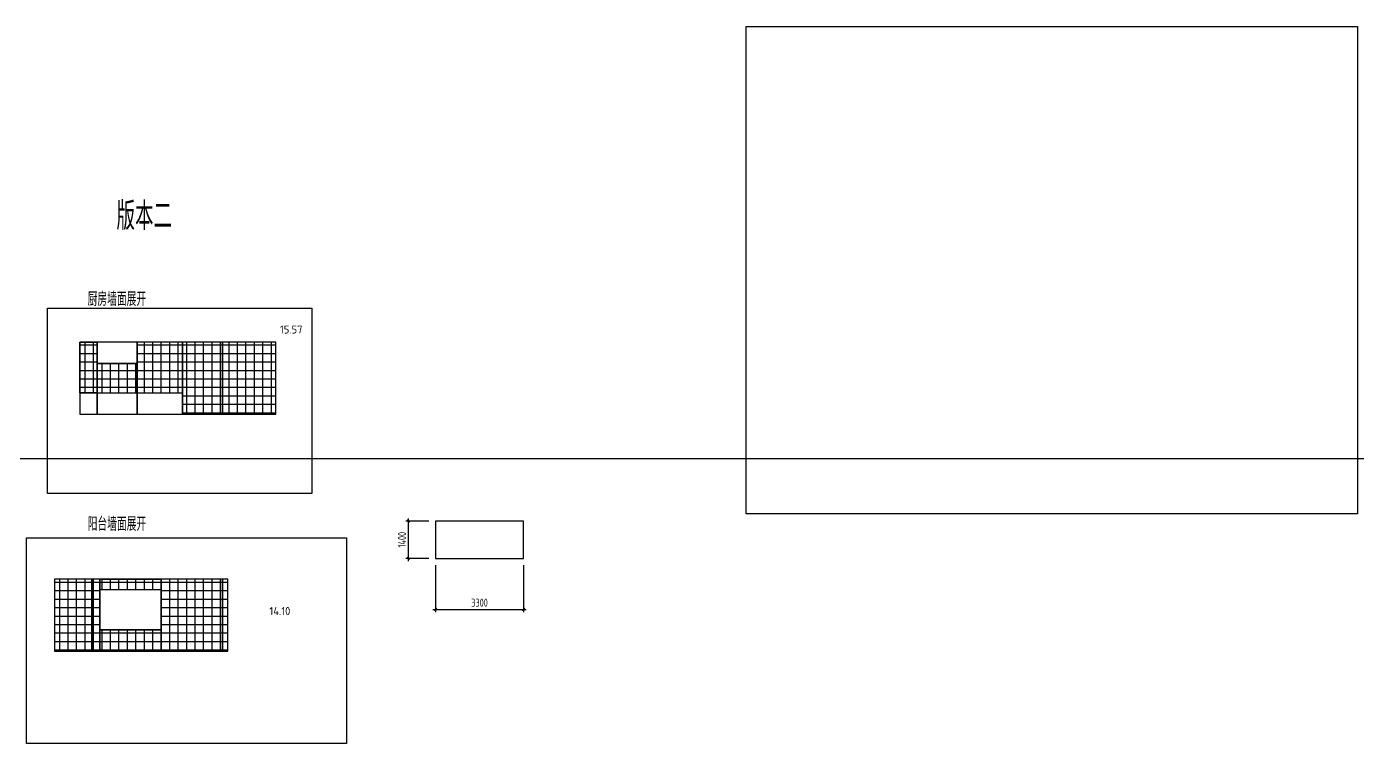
# Model space of a CAD drawing. Header units: millimetres. Extents: x -114775 to 99427, y -123028 to 12078.
# Drawn here: x -12034 to 37865, y -48589 to -21722 of the extents above; entities that cross this region are included whole.
import ezdxf

# ---------------------------------------------------------------- set-up
doc = ezdxf.new("R2010")
doc.units = ezdxf.units.MM
doc.header["$LTSCALE"] = 1000
doc.layers.get('0').update_dxf_attribs({"linetype": 'CONTINUOUS'})
doc.layers.get('Defpoints').update_dxf_attribs({"color": 6, "linetype": 'CONTINUOUS'})
for name, color, linetype in [('A-Lvtry', 5, 'CONTINUOUS'), ('DIM', 3, 'CONTINUOUS'), ('PUB_TEXT', 7, 'CONTINUOUS')]:
    doc.layers.add(name, color=color, linetype=linetype)
doc.styles.get("Standard").update_dxf_attribs({"font": 'tssdeng.shx', "bigfont": 'tssdchn.shx'})
doc.styles.add('ZZ', font='tssdeng.shx', dxfattribs={"width": 0.7, "bigfont": 'tssdchn.shx'})
doc.dimstyles.new('TSSD_100_100', dxfattribs={"dimtxt": 300, "dimasz": 100, "dimexe": 100, "dimexo": 250, "dimgap": 100, "dimtad": 1, "dimdec": 0, "dimzin": 0, "dimdsep": 46, "dimtxsty": 'ZZ', "dimblk": 'ARCHTICK', "dimcen": 0, "dimdle": 100, "dimclrd": 256, "dimclrt": 7, "dimadec": 0, "dimazin": 0, "dimtfac": 1, "dimtdec": 0, "dimtix": 1, "dimtmove": 2, "dimatfit": 3, "dimfxl": 0, "dimtolj": 1, "dimtzin": 0, "dimarcsym": 0})

# ---------------------------------------------------------------- blocks, each defined once
blk = doc.blocks.new('_ArchTick')
at = {"color": 0, "linetype": 'ByBlock', "const_width": 0.4}
blk.add_lwpolyline([(-0.5, -0.5), (0.5, 0.5)], dxfattribs=at)
blk = doc.blocks.new('*D93')
at = {"layer": 'Defpoints', "color": 0}
for p in [(3300, -41654), (6600, -41654), (6600, -43565)]:
    blk.add_point(p, dxfattribs=at)
at = {"layer": 'DIM', "color": 0, "lineweight": -2}
for p, q in [((3300, -41904), (3300, -43665)), ((6600, -41904), (6600, -43665))]:
    blk.add_line(p, q, dxfattribs=at)
at = {"layer": 'DIM', "lineweight": -2}
blk.add_line((3200, -43565), (6700, -43565), dxfattribs=at)
at = {"layer": 'DIM', "lineweight": -2, "xscale": 100, "yscale": 100, "zscale": 100, "rotation": 180}
blk.add_blockref('_ArchTick', (3300, -43565), dxfattribs=at)
at = {"layer": 'DIM', "lineweight": -2, "xscale": 100, "yscale": 100, "zscale": 100}
blk.add_blockref('_ArchTick', (6600, -43565), dxfattribs=at)
at = {"layer": 'DIM', "color": 7, "insert": (4950, -43315), "char_height": 300, "attachment_point": 5, "style": 'ZZ'}
blk.add_mtext('\\A1;3300', dxfattribs=at)
blk = doc.blocks.new('*D94')
at = {"layer": 'Defpoints', "color": 0}
for p in [(2288, -40254), (3300, -40254), (3300, -41654)]:
    blk.add_point(p, dxfattribs=at)
at = {"layer": 'DIM', "color": 0, "lineweight": -2}
for p, q in [((3050, -40254), (2188, -40254)), ((3050, -41654), (2188, -41654))]:
    blk.add_line(p, q, dxfattribs=at)
at = {"layer": 'DIM', "lineweight": -2}
blk.add_line((2288, -41754), (2288, -40154), dxfattribs=at)
at = {"layer": 'DIM', "lineweight": -2, "xscale": 100, "yscale": 100, "zscale": 100}
for p, rotation in [((2288, -40254), 90), ((2288, -41654), 270)]:
    blk.add_blockref('_ArchTick', p, dxfattribs=dict(at, rotation=rotation))
at = {"layer": 'DIM', "color": 7, "insert": (2038, -40954), "char_height": 300, "attachment_point": 5, "rotation": 90, "style": 'ZZ'}
blk.add_mtext('\\A1;1400', dxfattribs=at)

msp = doc.modelspace()

# ---------------------------------------------------------------- hatches: boundary and pattern name
at = {"layer": 'DIM'}
h = msp.add_hatch(dxfattribs=at)
h.set_pattern_fill('NET', color=256, scale=100, style=0)
h.paths.add_polyline_path([(-9387.5, -33551.7), (-10037.5, -33551.7), (-10037.5, -35451.7), (-9387.5, -35451.7), (-9387.5, -34351.7)], flags=17)
h = msp.add_hatch(dxfattribs=at)
h.set_pattern_fill('NET', color=256, scale=100, style=0)
h.paths.add_polyline_path([(-6187.5, -33551.7), (-7887.5, -33551.7), (-7887.5, -35451.7), (-6187.5, -35451.7)], flags=17)
h = msp.add_hatch(dxfattribs=at)
h.set_pattern_fill('NET', color=256, scale=100, style=0)
h.paths.add_polyline_path([(-4687.5, -33551.7), (-6187.5, -33551.7), (-6187.5, -35451.7), (-6187.5, -36251.7), (-4687.5, -36251.7)], flags=17)
h = msp.add_hatch(dxfattribs=at)
h.set_pattern_fill('NET', color=256, scale=100, style=0)
h.paths.add_polyline_path([(-4687.5, -36251.7), (-2687.5, -36251.7), (-2687.5, -33551.7), (-4687.5, -33551.7)])
h = msp.add_hatch(dxfattribs=at)
h.set_pattern_fill('NET', color=256, scale=100, style=0)
h.paths.add_polyline_path([(-7887.5, -34351.7), (-9387.5, -34351.7), (-9387.5, -35451.7), (-7887.5, -35451.7)], flags=17)
h = msp.add_hatch(dxfattribs=at)
h.set_pattern_fill('NET', color=256, scale=100, style=0)
h.paths.add_polyline_path([(-10987.5, -45130.5), (-9587.5, -45130.5), (-9587.5, -42430.5), (-10987.5, -42430.5)])
h = msp.add_hatch(dxfattribs=at)
h.set_pattern_fill('NET', color=256, scale=100, style=0)
h.paths.add_polyline_path([(-9587.5, -45130.5), (-9287.5, -45130.5), (-9287.5, -42430.5), (-9587.5, -42430.5)])
h = msp.add_hatch(dxfattribs=at)
h.set_pattern_fill('NET', color=256, scale=100, style=0)
h.paths.add_polyline_path([(-6987.5, -42830.5), (-9287.5, -42830.5), (-9287.5, -42430.5), (-6987.5, -42430.5)])
h = msp.add_hatch(dxfattribs=at)
h.set_pattern_fill('NET', color=256, scale=100, style=0)
h.paths.add_polyline_path([(-6987.5, -45130.5), (-4687.5, -45130.5), (-4687.5, -42430.5), (-6987.5, -42430.5)])
h = msp.add_hatch(dxfattribs=at)
h.set_pattern_fill('NET', color=256, scale=100, style=0)
h.paths.add_polyline_path([(-4687.5, -45130.5), (-4487.5, -45130.5), (-4487.5, -42430.5), (-4687.5, -42430.5)])
h = msp.add_hatch(dxfattribs=at)
h.set_pattern_fill('NET', color=256, scale=100, style=0)
h.paths.add_polyline_path([(-6987.5, -44330.5), (-9287.5, -44330.5), (-9287.5, -45130.5), (-6987.5, -45130.5)])

# ---------------------------------------------------------------- linework, layer by layer
at = {"layer": 'A-Lvtry'}
msp.add_xline((9869.1, -37905.3), (1, 0), dxfattribs=at)
at = {"layer": 'Defpoints'}
msp.add_lwpolyline([(14946.3, -39982.2), (14946.3, -21722.2), (37865.2, -21722.2), (37865.2, -39982.2)], close=True, dxfattribs=at)
at = {"layer": 'DIM', "color": 6}
for p, q in [((-9387.5, -34351.7), (-7887.5, -34351.7)), ((-10037.5, -35451.7), (-9387.5, -35451.7)), ((-9387.5, -35451.7), (-7887.5, -35451.7)), ((-7887.5, -35451.7), (-6187.5, -35451.7))]:
    msp.add_line(p, q, dxfattribs=at)
at = {"layer": 'DIM'}
for points in [[(-11249.3, -32273.1), (-1339.3, -32273.1), (-1339.3, -39216.3), (-11249.3, -39216.3)], [(-10037.5, -36251.7), (-9387.5, -36251.7), (-9387.5, -33551.7), (-10037.5, -33551.7)], [(-10037.5, -33551.7), (-9387.5, -33551.7), (-9387.5, -35451.7), (-10037.5, -35451.7)], [(-9387.5, -36251.7), (-7887.5, -36251.7), (-7887.5, -33551.7), (-9387.5, -33551.7)], [(-9387.5, -34351.7), (-7887.5, -34351.7), (-7887.5, -33551.7), (-9387.5, -33551.7)], [(-7887.5, -36251.7), (-6187.5, -36251.7), (-6187.5, -33551.7), (-7887.5, -33551.7)], [(-7887.5, -35451.7), (-6187.5, -35451.7), (-6187.5, -33551.7), (-7887.5, -33551.7)], [(-6187.5, -36251.7), (-4687.5, -36251.7), (-4687.5, -33551.7), (-6187.5, -33551.7)], [(-4687.5, -36251.7), (-2687.5, -36251.7), (-2687.5, -33551.7), (-4687.5, -33551.7)], [(-9387.5, -35451.7), (-7887.5, -35451.7), (-7887.5, -34351.7), (-9387.5, -34351.7)], [(6600, -40254.1), (3300, -40254.1), (3300, -41654.1), (6600, -41654.1)], [(-12034.4, -40883.3), (-40.4, -40883.3), (-40.4, -48588.6), (-12034.4, -48588.6)], [(-10987.5, -45130.5), (-9587.5, -45130.5), (-9587.5, -42430.5), (-10987.5, -42430.5)], [(-9587.5, -45130.5), (-9287.5, -45130.5), (-9287.5, -42430.5), (-9587.5, -42430.5)], [(-9287.5, -45130.5), (-6987.5, -45130.5), (-6987.5, -42430.5), (-9287.5, -42430.5)], [(-6987.5, -42830.5), (-9287.5, -42830.5), (-9287.5, -42430.5), (-6987.5, -42430.5)], [(-9287.5, -44330.5), (-6987.5, -44330.5), (-6987.5, -42830.5), (-9287.5, -42830.5)], [(-6987.5, -45130.5), (-4687.5, -45130.5), (-4687.5, -42430.5), (-6987.5, -42430.5)], [(-4687.5, -45130.5), (-4487.5, -45130.5), (-4487.5, -42430.5), (-4687.5, -42430.5)], [(-6987.5, -44330.5), (-9287.5, -44330.5), (-9287.5, -45130.5), (-6987.5, -45130.5)]]:
    msp.add_lwpolyline(points, close=True, dxfattribs=at)

# ---------------------------------------------------------------- texts
for s, p in [('15.57', (-2535.5, -33225.7)), ('14.10', (-2928, -43779))]:
    msp.add_text(s, height=300, dxfattribs=at).set_placement(p)
at = {"layer": 'PUB_TEXT', "style": 'ZZ', "width": 0.7}
msp.add_text('版本二', height=1043.93, dxfattribs=at).set_placement((-8664.1, -29343))
at = {"layer": 'PUB_TEXT', "color": 6, "style": 'ZZ', "width": 0.7}
for s, p in [('厨房墙面展开', (-9744.4, -32194.6)), ('阳台墙面展开', (-9744.4, -40625.7))]:
    msp.add_text(s, height=521.96, dxfattribs=at).set_placement(p)

# ---------------------------------------------------------------- dimensions: what is measured, and where the dimension line sits
at = {"layer": 'DIM'}
dim = msp.add_linear_dim(base=(2287.9, -40254.1), p1=(3300, -41654.1), p2=(3300, -40254.1), angle=270, dimstyle='TSSD_100_100', dxfattribs=at)
dim.commit()
dim.dimension.update_dxf_attribs({"geometry": '*D94', "text_midpoint": (2037.9, -40954.1)})
dim = msp.add_linear_dim(base=(6600, -43565), p1=(3300, -41654.1), p2=(6600, -41654.1), dimstyle='TSSD_100_100', dxfattribs=at)
dim.commit()
dim.dimension.update_dxf_attribs({"geometry": '*D93', "text_midpoint": (4950, -43315)})

doc.saveas('drawing.dxf')
